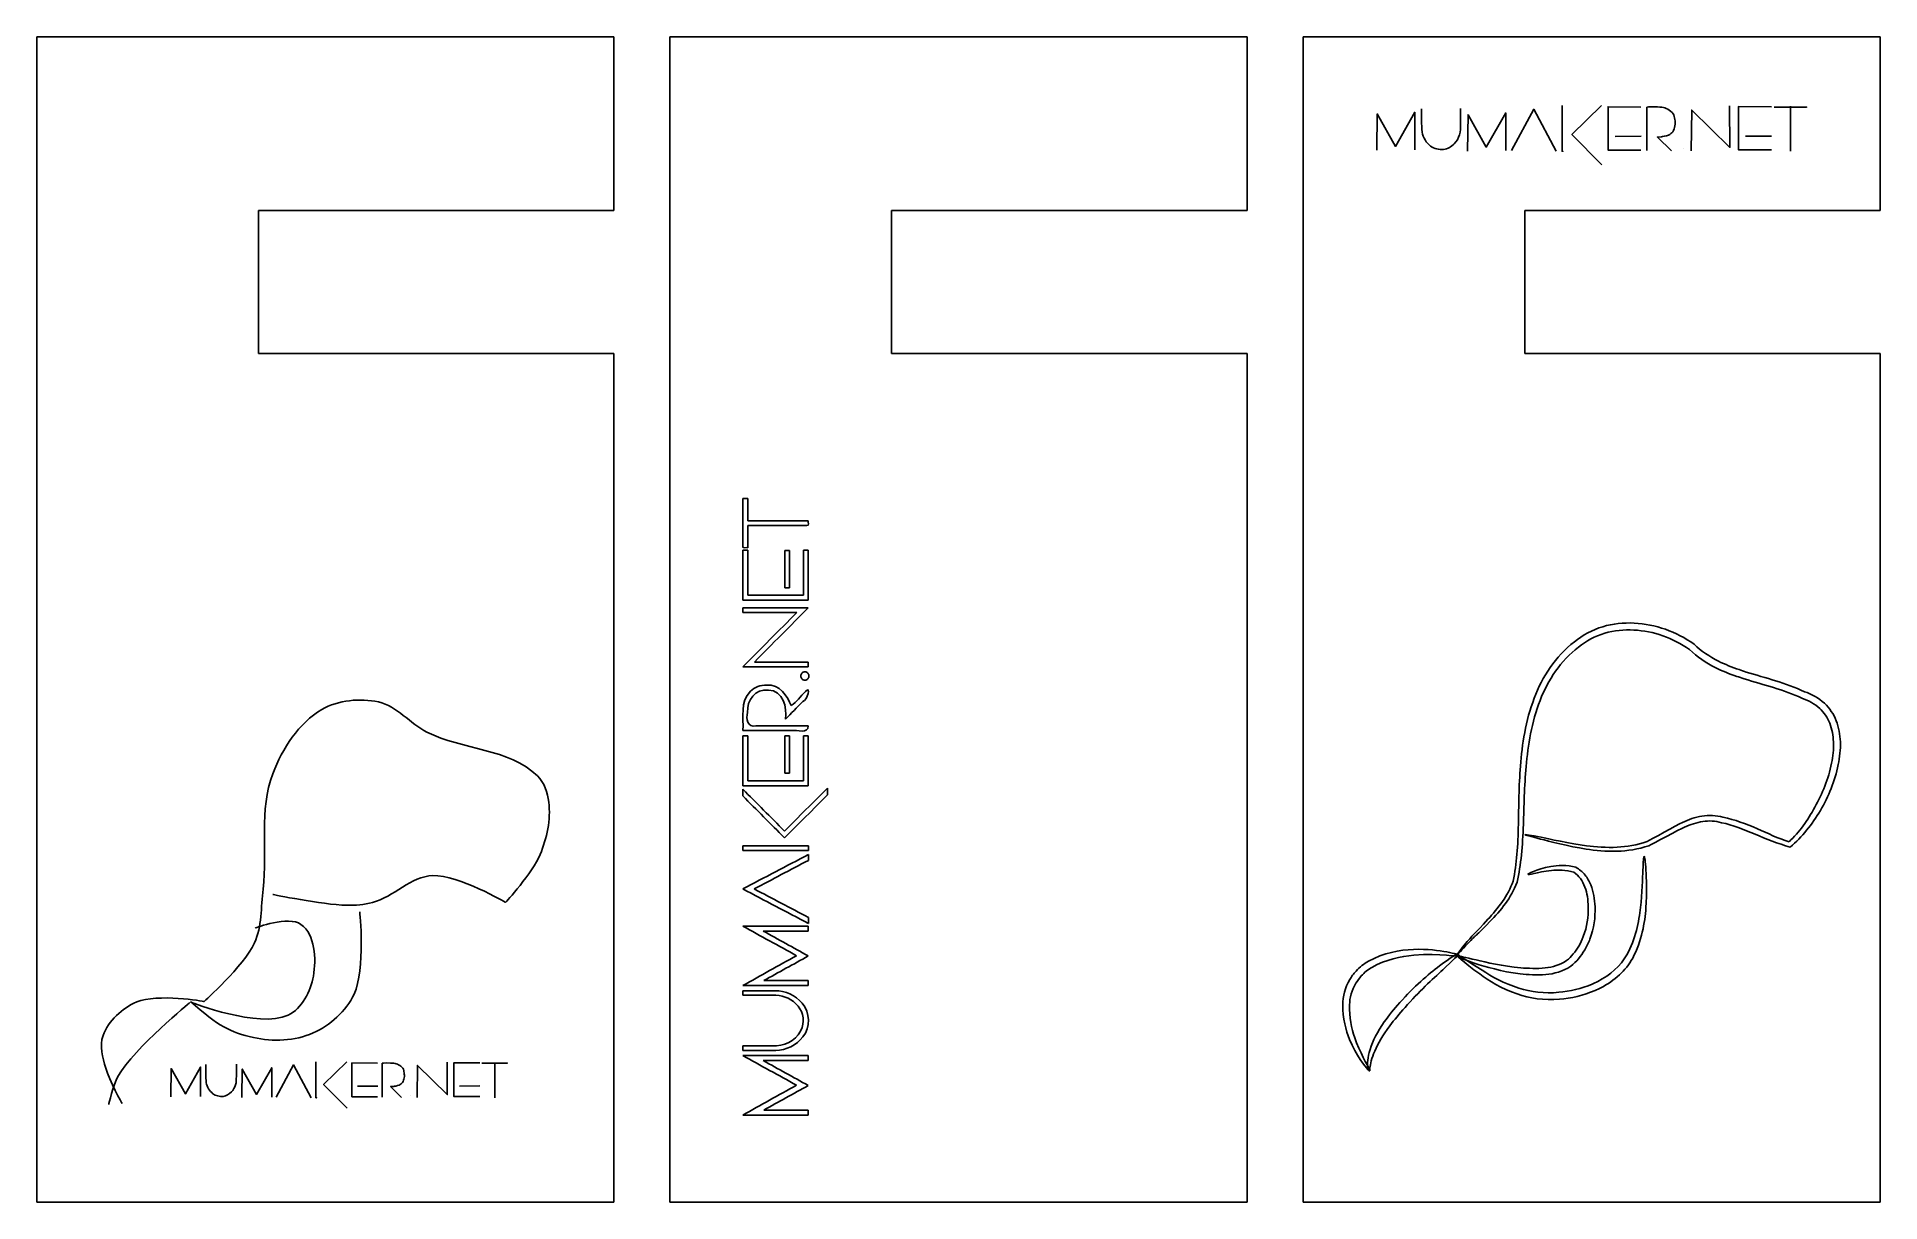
# Model space of a CAD drawing. Extents: x 0 to 125, y 0 to 79.
import ezdxf

# ---------------------------------------------------------------- set-up
doc = ezdxf.new("R2010")
doc.units = 0
doc.layers.add('Capa_1', color=7, linetype='CONTINUOUS')

msp = doc.modelspace()

# ---------------------------------------------------------------- linework, layer by layer
at = {"layer": 'Capa_1', "color": 1}
for points in [[(0.127, 79.365302), (0.127, 79.365302)], [(43.181448, 79.365301), (43.181448, 79.365301)], [(86.235891, 79.3653), (86.235891, 79.3653)]]:
    msp.add_lwpolyline(points, close=True, dxfattribs=at)
at = {"layer": 'Capa_1', "color": 5}
for points in [[(91.24329, 71.652734), (91.276689, 74.124177), (92.51241, 71.919917), (93.831626, 74.24107), (93.831626, 71.686133)], [(97.421898, 71.602638), (97.455296, 74.07408), (98.691018, 71.869821), (100.010234, 74.190974), (100.010234, 71.636037)], [(100.411008, 71.636035), (101.913913, 74.441457), (103.433515, 71.585939)], [(103.850988, 74.70864), (103.850988, 71.585939), (103.901084, 71.585939), (103.850988, 71.585939)], [(106.522819, 74.691942), (104.518946, 72.721466), (106.556216, 70.667497)], [(109.211348, 74.591748), (106.973689, 74.608442), (106.973689, 71.669428), (109.211348, 71.669428)], [(109.612121, 71.636035), (109.612121, 74.591748)], [(112.63463, 71.619338), (112.668029, 74.391361), (115.256363, 71.853121), (115.239669, 74.675243)], [(118.078484, 74.608447), (115.840826, 74.625141), (115.840826, 71.686128), (118.078484, 71.686128)], [(118.263708, 74.591748), (120.468204, 74.591748), (120.468204, 74.557769)], [(107.45796, 72.587875), (109.228047, 72.604569)], [(110.614058, 72.571181), (110.330176, 72.554469), (111.282016, 71.61933)], [(116.325097, 72.604575), (118.095184, 72.621268)], [(14.987714, 18.778076), (14.987714, 18.778076), (15.006042, 18.778076)], [(9.232666, 7.278797), (9.258815, 9.213808), (10.226321, 7.487987), (11.259198, 9.305329), (11.259198, 7.304947)], [(14.070193, 7.239575), (14.096342, 9.174585), (15.063848, 7.448765), (16.096726, 9.266107), (16.096726, 7.265724)], [(16.41051, 7.265723), (17.587206, 9.462222), (18.776975, 7.2265)], [(19.103835, 9.671412), (19.103835, 7.2265), (19.143058, 7.2265), (19.103835, 7.2265)], [(21.195739, 9.658339), (19.626812, 8.115559), (21.221887, 6.507408)], [(23.300717, 9.579892), (21.548747, 9.592962), (21.548747, 7.291868), (23.300717, 7.291868)], [(23.614502, 7.265723), (23.614502, 9.579892)], [(25.980968, 7.252649), (26.007118, 9.422999), (28.033648, 7.43569), (28.020578, 9.645264)], [(30.243222, 9.592966), (28.491253, 9.606037), (28.491253, 7.304942), (30.243222, 7.304942)], [(30.388243, 9.579892), (32.114248, 9.579892), (32.114248, 9.553288)], [(21.927906, 8.010964), (23.313792, 8.024034)], [(24.398966, 7.997893), (24.176701, 7.984809), (24.921942, 7.252644)], [(28.870411, 8.024038), (30.256297, 8.037109)]]:
    msp.add_lwpolyline(points, dxfattribs=at)
at = {"layer": 'Capa_1', "color": 7}
for points in [[(112.100263, 71.769628), (112.100263, 71.769628)], [(48.469381, 47.974267), (48.469381, 47.974267)], [(48.466279, 44.455088), (48.466279, 44.455088)], [(51.31882, 44.442698), (51.31882, 44.442698)], [(48.140719, 40.548362), (48.140719, 40.548362)], [(49.749922, 35.277368), (49.749922, 35.277368)], [(52.072261, 35.906786), (52.072261, 35.906786)], [(48.466279, 31.841905), (48.466279, 31.841905)], [(51.31882, 31.829516), (51.31882, 31.829516)], [(50.971555, 25.358592), (50.971555, 25.358592)], [(101.315649, 25.112518), (101.315649, 25.112518)], [(52.599361, 24.366406), (52.599361, 24.366406)], [(52.590059, 23.76179), (52.590059, 23.76179)], [(109.432272, 23.642299), (109.432273, 23.642299)], [(101.506704, 22.426998), (101.506704, 22.426998)], [(109.186879, 20.17192), (109.186879, 20.171921)], [(109.548615, 20.137805), (109.548615, 20.137804)], [(48.140719, 18.89697), (48.140719, 18.89697)], [(96.798254, 17.007092), (96.798255, 17.007092)], [(96.832444, 16.904524), (96.832444, 16.904524)], [(98.243323, 15.650064), (98.243323, 15.650064)], [(98.411651, 15.893784), (98.411651, 15.893784)], [(50.31733, 14.503479), (50.31733, 14.503442)], [(48.140719, 10.091307), (48.140719, 10.091307)], [(25.562587, 7.370319), (25.562587, 7.370319)]]:
    msp.add_lwpolyline(points, close=True, dxfattribs=at)
at = {"layer": 'Capa_1', "color": 1}
for points in [[(0.127, 79.365302), (0.127, 52.952535), (0.127, 26.53977), (0.127, 0.127004)], [(39.36581, 79.365302), (26.286207, 79.365302), (13.206603, 79.365302), (0.127, 79.365302)], [(39.36581, 67.556617), (39.36581, 71.492846), (39.36581, 75.429074), (39.36581, 79.365302)], [(43.181448, 79.365301), (43.181448, 52.952537), (43.181448, 26.539771), (43.181448, 0.127005)], [(82.420257, 79.365301), (69.340654, 79.365301), (56.261051, 79.365301), (43.181448, 79.365301)], [(82.420257, 67.556616), (82.420257, 71.492844), (82.420257, 75.429073), (82.420257, 79.365301)], [(86.235891, 79.3653), (86.235891, 52.952537), (86.235891, 26.539772), (86.235891, 0.127006)], [(125.4747, 79.3653), (112.395097, 79.3653), (99.315494, 79.3653), (86.235891, 79.3653)], [(125.4747, 67.556615), (125.4747, 71.492843), (125.4747, 75.429072), (125.4747, 79.3653)], [(15.199431, 57.840898), (15.199431, 61.079471), (15.199431, 64.318044), (15.199431, 67.556617)], [(15.199431, 67.556617), (23.254892, 67.556617), (31.310349, 67.556617), (39.36581, 67.556617)], [(58.253878, 57.840899), (58.253878, 61.079473), (58.253878, 64.318044), (58.253878, 67.556616)], [(58.253878, 67.556616), (66.309339, 67.556616), (74.364796, 67.556616), (82.420257, 67.556616)], [(101.308321, 57.8409), (101.308321, 61.079473), (101.308321, 64.318043), (101.308321, 67.556615)], [(101.308321, 67.556615), (109.363781, 67.556615), (117.419239, 67.556615), (125.4747, 67.556615)], [(39.36581, 57.840898), (31.310349, 57.840898), (23.254892, 57.840898), (15.199431, 57.840898)], [(39.36581, 0.127004), (39.36581, 19.364969), (39.36581, 38.602932), (39.36581, 57.840898)], [(82.420257, 57.840899), (74.364796, 57.840899), (66.309339, 57.840899), (58.253878, 57.840899)], [(82.420257, 0.127005), (82.420257, 19.364971), (82.420257, 38.602934), (82.420257, 57.840899)], [(125.4747, 57.8409), (117.419239, 57.8409), (109.363781, 57.8409), (101.308321, 57.8409)], [(125.4747, 0.127006), (125.4747, 19.364972), (125.4747, 38.602934), (125.4747, 57.8409)], [(0.127, 0.127004), (13.206603, 0.127004), (26.286207, 0.127004), (39.36581, 0.127004)], [(43.181448, 0.127005), (56.261051, 0.127005), (69.340654, 0.127005), (82.420257, 0.127005)], [(86.235891, 0.127006), (99.315494, 0.127006), (112.395097, 0.127006), (125.4747, 0.127006)]]:
    msp.add_open_spline(points, degree=3, dxfattribs=at)
at = {"layer": 'Capa_1', "color": 5}
for points in [[(94.296004, 74.471469), (94.283183, 73.94493), (94.27208, 73.4155), (94.33146, 72.891341)], [(96.943802, 73.436134), (96.946389, 73.790123), (96.946064, 74.14413), (96.944005, 74.49812)], [(109.612121, 74.591748), (109.612121, 74.591748), (110.296009, 74.632195), (110.630757, 74.575054)], [(110.630757, 74.575054), (110.769567, 74.55136), (110.88804, 74.527781), (111.031531, 74.441463)], [(111.031531, 74.441463), (111.149625, 74.370422), (111.310844, 74.272334), (111.398908, 74.140882)], [(111.398908, 74.140882), (111.473389, 74.029701), (111.496105, 73.889172), (111.515802, 73.756807)], [(119.38286, 74.658544), (119.38286, 71.585939), (119.38286, 71.585939), (119.38286, 71.585939)], [(94.33146, 72.891341), (94.380607, 72.511039), (94.608201, 72.159082), (94.905551, 71.936659)], [(96.505204, 72.088547), (96.678382, 72.254362), (96.798633, 72.478664), (96.873321, 72.706496)], [(96.873321, 72.706496), (96.949436, 72.938682), (96.930541, 73.192894), (96.943802, 73.436134)], [(111.372918, 72.914452), (111.300466, 72.815092), (111.192207, 72.741874), (111.081629, 72.688075)], [(111.515802, 73.305935), (111.491618, 73.169142), (111.454764, 73.026694), (111.372918, 72.914452)], [(111.515802, 73.756807), (111.537923, 73.608153), (111.541965, 73.45393), (111.515802, 73.305935)], [(94.905551, 71.936659), (95.150382, 71.753522), (95.484484, 71.684427), (95.793116, 71.705224)], [(95.793116, 71.705224), (96.071015, 71.733315), (96.310496, 71.902117), (96.505204, 72.088547)], [(111.081629, 72.688075), (110.937167, 72.617789), (110.614058, 72.571181), (110.614058, 72.571181)], [(19.506475, 33.62324), (20.626274, 34.272226), (22.089935, 34.408771), (23.355221, 34.136407)], [(23.355221, 34.136407), (24.621354, 33.86386), (25.49737, 32.666184), (26.654148, 32.083743)], [(16.170895, 29.261327), (16.830022, 30.968904), (17.92284, 32.705437), (19.506475, 33.62324)], [(26.654148, 32.083743), (29.059614, 30.872581), (32.236972, 30.991647), (34.168368, 29.114709)], [(15.51111, 21.417216), (15.828575, 24.021878), (15.226002, 26.813425), (16.170895, 29.261327)], [(34.168368, 29.114709), (34.635487, 28.660761), (34.859683, 27.965247), (34.938116, 27.318627)], [(34.938116, 27.318627), (35.082756, 26.126183), (34.812151, 24.872521), (34.351641, 23.763118)], [(34.351641, 23.763118), (33.838145, 22.526072), (32.005739, 20.500848), (32.005739, 20.500848)], [(14.924634, 17.751743), (15.446034, 18.87389), (15.361403, 20.188941), (15.51111, 21.417216)], [(27.057349, 22.333584), (25.55953, 22.284757), (24.399558, 20.888772), (22.95202, 20.500848)], [(32.005739, 20.500848), (32.005739, 20.500848), (28.815376, 22.390893), (27.057349, 22.333584)], [(21.192592, 20.317574), (19.501309, 20.352392), (16.170895, 21.050668), (16.170895, 21.050668)], [(22.95202, 20.500848), (22.382469, 20.348215), (21.782117, 20.305437), (21.192592, 20.317574)], [(18.085039, 19.016332), (17.24799, 19.625914), (14.987714, 18.778076), (14.987714, 18.778076)], [(18.928098, 15.497477), (19.132164, 16.686234), (19.060038, 18.306286), (18.085039, 19.016332)], [(21.695529, 14.269543), (22.494446, 15.964482), (22.080405, 19.877717), (22.080405, 19.877717)], [(11.497416, 13.774704), (11.497416, 13.774704), (14.187218, 16.164692), (14.924634, 17.751743)], [(17.205326, 12.840009), (18.163856, 13.282359), (18.749491, 14.457018), (18.928098, 15.497477)], [(6.915576, 13.738051), (8.324295, 14.328173), (11.497416, 13.774704), (11.497416, 13.774704)], [(18.909771, 11.630403), (20.07899, 12.149146), (21.150156, 13.112506), (21.695529, 14.269543)], [(4.624655, 11.44713), (4.996112, 12.461187), (5.919493, 13.320784), (6.915576, 13.738051)], [(10.534166, 13.701396), (10.534166, 13.701396), (6.812004, 10.688984), (5.640759, 8.661371)], [(10.570821, 13.774704), (12.495192, 12.088588), (13.252388, 11.680983), (14.859422, 11.318839)], [(10.662456, 13.701396), (10.662456, 13.701396), (15.207981, 11.918257), (17.205326, 12.840009)], [(4.807929, 9.247846), (4.616852, 9.958232), (4.371628, 10.756379), (4.624655, 11.44713)], [(14.859422, 11.318839), (16.180401, 11.021156), (17.672017, 11.081252), (18.909771, 11.630403)], [(5.925898, 6.828633), (5.925898, 6.828633), (5.041454, 8.379646), (4.807929, 9.247846)], [(11.622781, 9.48572), (11.612743, 9.073467), (11.60405, 8.65895), (11.650542, 8.248562)], [(13.695869, 8.675106), (13.697894, 8.952261), (13.69764, 9.22943), (13.696028, 9.506586)], [(23.614502, 9.579892), (23.614502, 9.579892), (24.14995, 9.61156), (24.412041, 9.566821)], [(24.412041, 9.566821), (24.520721, 9.54827), (24.613479, 9.529809), (24.725826, 9.462226)], [(24.725826, 9.462226), (24.818287, 9.406605), (24.944513, 9.329807), (25.013462, 9.226887)], [(25.013462, 9.226887), (25.071778, 9.139838), (25.089563, 9.029811), (25.104984, 8.926176)], [(25.104984, 8.926176), (25.122304, 8.809788), (25.125469, 8.68904), (25.104984, 8.573167)], [(31.26448, 9.632189), (31.26448, 7.2265), (31.26448, 7.2265), (31.26448, 7.2265)], [(5.640759, 8.661371), (5.31672, 8.100409), (5.017628, 6.773651), (5.017628, 6.773651)], [(11.650542, 8.248562), (11.689021, 7.950805), (11.867216, 7.675241), (12.100025, 7.501095)], [(12.794942, 7.319894), (13.012522, 7.341888), (13.200023, 7.474051), (13.352469, 7.620016)], [(13.352469, 7.620016), (13.488059, 7.749841), (13.58221, 7.925457), (13.640686, 8.103837)], [(13.640686, 8.103837), (13.70028, 8.285627), (13.685486, 8.484662), (13.695869, 8.675106)], [(24.76505, 8.089415), (24.651943, 8.034385), (24.398966, 7.997893), (24.398966, 7.997893)], [(24.993114, 8.266656), (24.936388, 8.188863), (24.851627, 8.131537), (24.76505, 8.089415)], [(25.104984, 8.573167), (25.086049, 8.466065), (25.057195, 8.354536), (24.993114, 8.266656)], [(12.100025, 7.501095), (12.291714, 7.357708), (12.553299, 7.303611), (12.794942, 7.319894)]]:
    msp.add_open_spline(points, degree=3, dxfattribs=at)
at = {"layer": 'Capa_1', "color": 7}
for points in [[(48.14382, 44.717685), (48.14382, 45.80321), (48.14382, 46.888738), (48.14382, 47.974267)], [(48.14382, 47.974267), (48.252341, 47.974267), (48.360861, 47.974267), (48.469381, 47.974267)], [(48.469381, 47.974267), (48.469381, 47.469904), (48.469381, 46.965542), (48.469381, 46.46118)], [(48.469381, 46.46118), (49.840874, 46.46118), (51.212366, 46.46118), (52.583859, 46.46118)], [(52.583859, 46.46118), (52.550647, 46.356222), (52.665277, 46.103421), (52.494908, 46.13562)], [(52.494908, 46.13562), (51.153066, 46.13562), (49.811223, 46.13562), (48.469381, 46.13562)], [(48.469381, 46.13562), (48.469381, 45.633323), (48.469381, 45.13103), (48.469381, 44.628734)], [(48.469381, 44.628734), (48.364422, 44.661946), (48.111622, 44.547315), (48.14382, 44.717685)], [(48.134518, 41.056845), (48.134518, 42.189591), (48.134518, 43.322341), (48.134518, 44.455088)], [(48.134518, 44.455088), (48.245104, 44.455088), (48.355693, 44.455088), (48.466279, 44.455088)], [(48.466279, 44.455088), (48.466279, 43.434996), (48.466279, 42.414901), (48.466279, 41.394809)], [(50.993257, 41.906421), (50.993257, 42.751846), (50.993257, 43.597274), (50.993257, 44.442698)], [(50.993257, 44.442698), (51.101777, 44.442698), (51.2103, 44.442698), (51.31882, 44.442698)], [(51.31882, 44.442698), (51.31882, 43.597274), (51.31882, 42.751846), (51.31882, 41.906421)], [(52.255197, 41.394809), (52.255197, 42.414901), (52.255197, 43.434996), (52.255197, 44.455088)], [(52.255197, 44.455088), (52.36475, 44.455088), (52.474306, 44.455088), (52.583859, 44.455088)], [(52.583859, 44.455088), (52.583859, 43.322341), (52.583859, 42.189591), (52.583859, 41.056845)], [(48.466279, 41.394809), (49.729252, 41.394809), (50.992224, 41.394809), (52.255197, 41.394809)], [(51.31882, 41.906421), (51.2103, 41.906421), (51.101777, 41.906421), (50.993257, 41.906421)], [(52.583859, 41.056845), (51.100745, 41.056845), (49.617633, 41.056845), (48.134518, 41.056845)], [(48.140719, 40.548362), (49.621765, 40.548362), (51.102813, 40.548362), (52.583859, 40.548362)], [(48.140719, 40.222796), (48.140719, 40.331319), (48.140719, 40.439839), (48.140719, 40.548362)], [(48.140719, 36.529997), (49.364945, 37.758353), (50.583617, 38.992225), (51.805611, 40.222796)], [(51.805611, 40.222796), (50.583982, 40.222796), (49.362349, 40.222796), (48.140719, 40.222796)], [(52.583859, 40.548362), (51.367826, 39.313936), (50.144141, 38.087079), (48.925167, 36.85556)], [(104.687897, 38.225265), (105.243322, 38.69078), (105.902079, 39.043979), (106.614696, 39.256048)], [(106.614696, 39.256048), (107.301531, 39.460716), (108.028753, 39.538033), (108.756431, 39.500177)], [(108.731524, 39.029106), (108.052858, 39.065609), (107.378211, 38.997281), (106.746816, 38.810794)], [(112.518801, 37.700506), (111.391338, 38.500551), (110.056533, 38.960961), (108.731524, 39.029106)], [(108.756431, 39.500177), (110.182562, 39.422859), (111.612353, 38.92952), (112.825574, 38.069168)], [(103.043316, 36.492836), (103.489981, 37.136331), (104.040216, 37.730384), (104.687897, 38.225265)], [(104.971418, 37.869372), (104.359282, 37.406991), (103.834933, 36.847213), (103.40584, 36.239163)], [(106.746816, 38.810794), (106.090508, 38.616666), (105.482084, 38.293861), (104.971418, 37.869372)], [(114.265391, 36.481179), (113.62562, 36.80068), (113.029284, 37.204138), (112.518801, 37.700506)], [(112.825574, 38.069168), (113.303925, 37.604638), (113.870218, 37.222417), (114.482303, 36.912808)], [(52.583859, 36.529997), (51.102813, 36.529997), (49.621765, 36.529997), (48.140719, 36.529997)], [(48.925167, 36.85556), (50.144731, 36.85556), (51.364295, 36.85556), (52.583859, 36.85556)], [(52.583859, 36.85556), (52.583859, 36.74704), (52.583859, 36.638517), (52.583859, 36.529997)], [(101.953302, 34.39749), (102.227004, 35.11614), (102.582757, 35.829893), (103.043316, 36.492836)], [(115.725261, 35.87867), (115.227142, 36.050099), (114.737464, 36.244246), (114.265391, 36.481179)], [(114.482303, 36.912808), (114.928485, 36.688281), (115.398254, 36.502796), (115.882671, 36.336148)], [(48.648214, 34.864689), (48.93704, 35.146536), (49.346129, 35.30423), (49.749922, 35.277368)], [(49.749922, 35.277368), (50.634508, 35.411285), (51.19488, 34.476867), (51.4149, 33.89792)], [(52.072261, 35.906786), (52.072261, 35.983268), (52.100166, 36.04838), (52.155976, 36.102123)], [(52.155976, 35.705248), (52.100166, 35.761058), (52.072261, 35.828238), (52.072261, 35.906786)], [(52.155976, 36.102123), (52.209721, 36.157933), (52.275867, 36.185839), (52.354415, 36.185839)], [(52.354415, 35.624634), (52.275867, 35.624634), (52.209721, 35.651505), (52.155976, 35.705248)], [(52.399195, 34.845331), (52.809318, 35.317255), (52.523932, 34.247387), (52.212994, 34.164504)], [(52.354415, 36.185839), (52.430896, 36.185839), (52.497041, 36.157933), (52.552851, 36.102123)], [(52.552851, 35.705248), (52.497041, 35.651505), (52.430896, 35.624634), (52.354415, 35.624634)], [(52.552851, 36.102123), (52.606596, 36.04838), (52.633468, 35.983268), (52.633468, 35.906786)], [(52.633468, 35.906786), (52.633468, 35.828238), (52.606596, 35.761058), (52.552851, 35.705248)], [(103.40584, 36.239163), (102.965164, 35.614152), (102.620953, 34.933564), (102.351916, 34.243874)], [(116.223005, 35.714951), (116.057191, 35.767273), (115.891074, 35.821605), (115.725261, 35.87867)], [(115.882671, 36.336148), (116.043919, 36.280676), (116.206184, 36.227498), (116.368839, 36.175899)], [(118.225291, 35.116045), (117.599999, 35.309456), (116.868438, 35.510882), (116.223005, 35.714951)], [(116.368839, 36.175899), (116.998951, 35.976413), (117.735077, 35.773086), (118.368004, 35.576686)], [(120.144641, 34.394254), (119.536923, 34.684946), (118.891706, 34.909058), (118.225291, 35.116045)], [(118.368004, 35.576686), (119.035525, 35.370403), (119.693232, 35.140443), (120.323884, 34.837845)], [(48.143804, 32.189197), (48.186888, 33.08624), (47.941817, 34.154609), (48.648214, 34.864689)], [(49.876428, 34.950978), (48.998412, 35.058505), (48.39372, 34.23955), (48.461727, 33.427941)], [(51.033564, 32.964345), (51.155846, 33.777888), (50.870835, 34.913059), (49.876428, 34.950978)], [(52.212994, 34.164504), (51.813325, 33.770996), (51.431461, 33.359725), (51.033564, 32.964345)], [(51.4149, 33.89792), (51.812972, 34.112758), (52.055152, 34.544344), (52.399195, 34.845331)], [(101.021628, 29.781585), (101.119995, 31.247438), (101.365365, 32.853034), (101.953302, 34.39749)], [(102.351916, 34.243874), (101.772215, 32.758447), (101.520329, 31.190447), (101.407067, 29.748416)], [(121.362707, 33.700583), (121.025406, 34.014105), (120.600412, 34.241341), (120.144641, 34.394254)], [(120.323884, 34.837845), (120.824335, 34.67255), (121.297969, 34.413145), (121.68751, 34.048906)], [(121.68751, 34.048906), (122.042359, 33.716439), (122.312691, 33.306604), (122.487205, 32.86432)], [(48.461727, 33.427941), (48.324177, 33.007661), (48.468698, 32.372235), (49.015715, 32.51476)], [(122.047809, 32.689957), (121.896071, 33.06983), (121.66364, 33.421549), (121.362707, 33.700583)], [(122.301016, 31.416939), (122.282844, 31.853129), (122.20859, 32.289501), (122.047809, 32.689957)], [(122.487205, 32.86432), (122.669108, 32.40121), (122.752608, 31.912821), (122.768974, 31.434615)], [(48.134518, 28.443665), (48.134518, 29.576412), (48.134518, 30.709158), (48.134518, 31.841905)], [(48.134518, 31.841905), (48.245104, 31.841905), (48.355693, 31.841905), (48.466279, 31.841905)], [(51.426093, 32.189197), (50.331997, 32.189197), (49.2379, 32.189197), (48.143804, 32.189197)], [(48.466279, 31.841905), (48.466279, 30.821813), (48.466279, 29.801721), (48.466279, 28.781629)], [(49.015715, 32.51476), (50.205093, 32.51476), (51.394467, 32.51476), (52.583842, 32.51476)], [(50.993257, 29.293235), (50.993257, 30.138663), (50.993257, 30.984088), (50.993257, 31.829516)], [(50.993257, 31.829516), (51.101777, 31.829516), (51.2103, 31.829516), (51.31882, 31.829516)], [(51.31882, 31.829516), (51.31882, 30.984088), (51.31882, 30.138663), (51.31882, 29.293235)], [(52.583842, 32.51476), (52.615502, 31.943375), (51.816121, 32.258536), (51.426093, 32.189197)], [(52.255197, 28.781629), (52.255197, 29.801721), (52.255197, 30.821813), (52.255197, 31.841905)], [(52.255197, 31.841905), (52.36475, 31.841905), (52.474306, 31.841905), (52.583859, 31.841905)], [(52.583859, 31.841905), (52.583859, 30.709158), (52.583859, 29.576412), (52.583859, 28.443665)], [(122.174376, 29.968733), (122.268367, 30.444306), (122.320718, 30.932017), (122.301016, 31.416939)], [(122.768974, 31.434615), (122.787624, 30.904178), (122.730324, 30.380461), (122.627843, 29.87767)], [(51.31882, 29.293235), (51.2103, 29.293235), (51.101777, 29.293235), (50.993257, 29.293235)], [(100.874928, 25.831672), (100.900728, 26.979562), (100.896783, 28.453119), (101.021628, 29.781585)], [(101.407067, 29.748416), (101.270916, 28.449869), (101.257041, 26.973013), (101.215025, 25.821637)], [(121.029421, 26.985137), (121.544756, 27.89681), (121.963577, 28.903303), (122.174376, 29.968733)], [(122.627843, 29.87767), (122.399017, 28.753912), (121.957947, 27.704955), (121.41731, 26.764041)], [(48.128315, 27.752246), (48.128315, 27.90624), (48.128315, 28.060238), (48.128315, 28.214232)], [(48.128315, 28.214232), (49.076063, 27.262353), (50.023807, 26.310471), (50.971555, 25.358592)], [(50.971555, 24.899707), (50.023807, 25.850553), (49.076063, 26.801399), (48.128315, 27.752246)], [(52.583859, 28.443665), (51.100745, 28.443665), (49.617633, 28.443665), (48.134518, 28.443665)], [(48.466279, 28.781629), (49.729252, 28.781629), (50.992224, 28.781629), (52.255197, 28.781629)], [(50.971555, 25.358592), (51.944104, 26.331144), (52.916655, 27.303693), (53.889205, 28.276245)], [(53.889205, 27.817357), (52.916655, 26.844808), (51.944104, 25.872256), (50.971555, 24.899707)], [(53.889205, 28.276245), (53.889205, 28.123283), (53.889205, 27.970319), (53.889205, 27.817357)], [(112.035188, 25.95022), (112.440238, 26.136798), (112.884333, 26.298197), (113.358068, 26.375234)], [(113.358068, 26.375234), (113.821217, 26.450685), (114.312752, 26.434221), (114.788184, 26.30258)], [(119.281251, 24.633818), (119.979349, 25.27832), (120.549987, 26.08522), (121.029421, 26.985137)], [(121.41731, 26.764041), (120.844686, 25.818238), (120.171211, 24.963143), (119.363883, 24.269485)], [(100.516217, 21.954016), (100.762497, 23.135193), (100.841851, 24.350581), (100.874928, 25.831672)], [(101.215025, 25.821637), (101.160312, 24.326862), (101.055638, 23.081656), (100.780913, 21.877443)], [(102.389792, 24.817684), (101.686128, 24.997292), (101.311608, 25.092551), (101.315649, 25.112518)], [(101.315649, 25.112518), (101.319836, 25.133216), (101.702821, 25.077425), (102.416454, 24.93503)], [(109.628283, 24.653424), (109.85629, 24.762456), (111.676866, 25.785419), (112.035188, 25.95022)], [(112.180159, 25.628907), (111.869418, 25.491507), (109.991881, 24.476364), (109.745893, 24.363294)], [(113.41457, 26.01079), (112.985867, 25.947917), (112.570086, 25.801011), (112.180159, 25.628907)], [(114.696943, 25.930038), (114.27652, 26.052069), (113.834022, 26.072173), (113.41457, 26.01079)], [(116.967255, 25.141117), (116.187966, 25.474775), (115.458113, 25.769066), (114.696943, 25.930038)], [(114.788184, 26.30258), (115.589533, 26.139589), (116.344703, 25.845318), (117.12643, 25.515782)], [(119.363883, 24.269485), (118.521609, 24.498122), (117.711256, 24.840769), (116.967255, 25.141117)], [(117.12643, 25.515782), (117.816489, 25.206881), (118.546935, 24.859515), (119.281251, 24.633818)], [(48.140719, 24.040843), (48.140719, 24.149363), (48.140719, 24.257886), (48.140719, 24.366406)], [(48.140719, 24.366406), (49.626932, 24.366406), (51.113148, 24.366406), (52.599361, 24.366406)], [(52.599361, 24.040843), (51.113148, 24.040843), (49.626932, 24.040843), (48.140719, 24.040843)], [(52.599361, 24.366406), (52.599361, 24.257886), (52.599361, 24.149363), (52.599361, 24.040843)], [(105.475332, 24.13382), (104.314834, 24.314376), (102.904563, 24.68629), (102.389792, 24.817684)], [(102.416454, 24.93503), (102.861285, 24.846269), (104.439128, 24.499322), (105.507724, 24.361016)], [(107.606923, 23.98672), (106.837521, 23.960358), (106.103575, 24.036077), (105.475332, 24.13382)], [(105.507724, 24.361016), (106.129038, 24.2806), (106.85051, 24.221977), (107.594726, 24.26254)], [(107.594726, 24.26254), (108.242468, 24.297068), (108.941016, 24.410035), (109.628283, 24.653424)], [(109.745893, 24.363294), (109.014279, 24.117572), (108.281302, 24.010655), (107.606923, 23.98672)], [(48.134516, 21.423948), (49.617571, 22.207245), (51.105178, 22.981953), (52.590059, 23.76179)], [(52.590059, 23.368017), (51.362226, 22.719995), (50.134396, 22.07197), (48.906563, 21.423948)], [(52.590059, 23.76179), (52.590059, 23.630531), (52.590059, 23.499275), (52.590059, 23.368017)], [(101.506704, 22.426998), (101.505505, 22.431113), (102.038785, 22.758235), (103.078785, 22.949002)], [(103.118374, 22.674692), (102.10341, 22.569374), (101.534509, 22.331676), (101.506704, 22.426998)], [(103.078785, 22.949002), (103.537284, 23.031132), (104.155234, 23.074285), (104.790915, 22.894636)], [(104.642235, 22.556688), (104.113772, 22.73446), (103.549277, 22.720975), (103.118374, 22.674692)], [(104.790915, 22.894636), (105.020145, 22.766496), (105.233795, 22.589905), (105.413405, 22.370185)], [(109.186879, 20.171921), (109.294364, 21.098289), (109.321661, 22.216697), (109.34157, 22.698188)], [(109.34157, 22.698188), (109.366608, 23.303715), (109.39465, 23.641936), (109.432272, 23.642299)], [(109.432273, 23.642299), (109.466965, 23.642638), (109.507749, 23.305635), (109.544409, 22.700142)], [(109.544409, 22.700142), (109.576928, 22.163022), (109.622733, 21.14993), (109.548615, 20.137805)], [(52.590059, 19.079907), (51.105379, 19.862102), (49.616371, 20.637663), (48.134516, 21.423948)], [(48.906563, 21.423948), (50.134396, 20.780061), (51.362226, 20.136171), (52.590059, 19.492284)], [(99.799892, 20.580374), (100.074847, 20.978653), (100.336004, 21.441057), (100.516217, 21.954016)], [(100.780913, 21.877443), (100.577057, 21.332173), (100.293321, 20.850228), (99.997669, 20.440676)], [(105.095925, 22.125654), (104.969197, 22.303662), (104.813102, 22.449875), (104.642235, 22.556688)], [(105.39895, 21.54739), (105.320065, 21.762407), (105.220636, 21.957822), (105.095925, 22.125654)], [(105.630234, 20.195185), (105.611081, 20.688837), (105.549075, 21.140096), (105.39895, 21.54739)], [(105.413405, 22.370185), (105.57143, 22.170932), (105.698127, 21.943883), (105.795055, 21.698728)], [(105.795055, 21.698728), (105.976907, 21.2371), (106.061359, 20.737531), (106.08793, 20.212612)], [(98.806014, 19.359567), (99.120781, 19.704117), (99.484181, 20.121548), (99.799892, 20.580374)], [(99.997669, 20.440676), (99.659955, 19.974435), (99.280371, 19.560635), (98.951856, 19.222205)], [(105.288426, 18.184493), (105.544534, 18.845962), (105.644156, 19.54043), (105.630234, 20.195185)], [(106.08793, 20.212612), (106.116689, 19.502259), (106.016309, 18.743845), (105.738324, 18.012031)], [(108.246718, 16.934529), (108.839039, 18.010848), (109.074955, 19.211616), (109.186879, 20.17192)], [(109.548615, 20.137804), (109.47618, 19.142821), (109.26312, 17.886441), (108.646952, 16.711602)], [(48.140719, 18.89697), (49.621765, 18.898946), (51.102813, 18.901119), (52.583859, 18.903179)], [(51.777705, 16.884698), (50.565377, 17.555452), (49.353038, 18.22623), (48.140719, 18.89697)], [(52.583859, 18.903179), (52.583859, 18.788459), (52.583859, 18.673735), (52.583859, 18.559015)], [(52.590059, 19.492284), (52.590059, 19.354825), (52.590059, 19.217366), (52.590059, 19.079907)], [(97.20072, 17.615489), (97.781724, 18.312463), (97.870843, 18.336929), (98.806014, 19.359567)], [(98.951856, 19.222205), (97.352674, 17.573126), (98.51829, 18.859253), (97.278462, 17.546508)], [(52.583859, 18.559015), (51.563767, 18.559015), (50.543672, 18.559015), (49.52358, 18.559015)], [(49.52358, 18.559015), (50.543672, 17.994709), (51.563767, 17.4304), (52.583859, 16.866093)], [(96.713133, 16.942831), (96.700979, 16.952033), (96.851952, 17.197107), (97.20072, 17.615489)], [(104.976466, 17.534315), (105.099034, 17.743557), (105.202867, 17.962154), (105.288426, 18.184493)], [(105.738324, 18.012031), (105.643358, 17.763441), (105.526492, 17.518734), (105.387085, 17.283669)], [(48.131417, 14.850714), (49.346846, 15.528707), (50.562276, 16.206704), (51.777705, 16.884698)], [(52.583859, 16.866093), (51.574102, 16.306955), (50.564342, 15.747816), (49.554584, 15.188677)], [(89.835882, 15.835771), (90.083375, 16.105671), (90.367808, 16.331638), (90.674585, 16.507052)], [(90.674585, 16.507052), (91.710941, 17.080615), (92.821036, 17.277079), (93.734255, 17.312982)], [(93.759384, 16.916243), (92.891629, 16.839393), (91.850325, 16.627365), (90.911535, 16.090959)], [(93.734255, 17.312982), (94.667725, 17.350045), (95.493662, 17.237805), (96.00738, 17.141486)], [(96.832444, 16.904524), (96.807089, 16.754674), (95.607295, 17.078959), (93.759384, 16.916243)], [(95.508538, 16.188561), (96.258062, 16.759981), (96.759968, 17.056441), (96.798254, 17.007092)], [(96.798255, 17.007092), (96.841598, 16.951224), (96.414442, 16.558691), (95.728747, 15.926376)], [(96.00738, 17.141486), (96.544406, 17.040798), (96.838762, 16.941861), (96.832444, 16.904524)], [(98.243323, 15.650064), (97.139814, 16.433837), (96.557951, 16.994762), (96.575705, 17.019219)], [(96.575705, 17.019219), (96.623585, 17.085171), (97.269969, 16.60428), (98.411651, 15.893784)], [(97.278462, 17.546508), (96.907844, 17.154094), (96.729455, 16.930474), (96.713133, 16.942831)], [(97.930428, 16.364759), (97.211482, 16.60743), (96.82003, 16.7938), (96.832444, 16.831053)], [(96.832444, 16.831053), (96.847435, 16.876037), (97.264796, 16.7674), (97.995374, 16.594566)], [(100.99518, 15.650494), (99.721947, 15.813405), (98.622146, 16.131278), (97.930428, 16.364759)], [(97.995374, 16.594566), (98.68672, 16.431014), (99.806886, 16.174864), (101.034909, 16.059828)], [(102.690093, 16.05365), (103.196632, 16.109568), (103.727119, 16.250044), (104.156079, 16.551126)], [(104.156079, 16.551126), (104.4771, 16.818929), (104.753144, 17.153068), (104.976466, 17.534315)], [(105.387085, 17.283669), (105.133093, 16.855389), (104.815294, 16.47758), (104.443932, 16.170192)], [(106.271375, 15.136778), (107.122655, 15.574789), (107.815861, 16.197993), (108.246718, 16.934529)], [(108.646952, 16.711602), (108.173407, 15.882036), (107.419874, 15.183888), (106.492294, 14.707163)], [(49.554584, 15.188677), (50.564342, 15.188677), (51.574102, 15.188677), (52.583859, 15.188677)], [(52.583859, 15.188677), (52.583859, 15.076023), (52.583859, 14.963368), (52.583859, 14.850714)], [(88.939319, 13.54021), (88.928698, 14.116968), (89.083408, 14.717741), (89.404935, 15.256254)], [(89.404935, 15.256254), (89.526733, 15.461221), (89.670973, 15.655931), (89.835882, 15.835771)], [(90.191442, 15.50849), (90.049131, 15.353108), (89.924086, 15.185295), (89.818172, 15.00927)], [(90.911535, 16.090959), (90.649401, 15.938115), (90.404994, 15.741657), (90.191442, 15.50849)], [(92.805546, 13.692916), (93.759428, 14.766472), (94.764449, 15.621285), (95.508538, 16.188561)], [(95.728747, 15.926376), (95.052919, 15.30316), (94.091727, 14.413528), (93.166996, 13.37325)], [(100.78337, 14.283539), (99.724129, 14.641113), (98.86504, 15.175639), (98.243323, 15.650064)], [(98.411651, 15.893784), (99.042634, 15.470887), (99.894507, 14.989669), (100.910648, 14.678619)], [(102.73491, 15.60077), (102.123377, 15.547327), (101.516207, 15.597845), (100.99518, 15.650494)], [(101.034909, 16.059828), (101.550435, 16.0263), (102.135263, 15.991697), (102.690093, 16.05365)], [(104.443932, 16.170192), (103.911796, 15.812337), (103.301413, 15.651034), (102.73491, 15.60077)], [(105.892268, 14.957965), (106.021293, 15.013666), (106.147725, 15.073271), (106.271375, 15.136778)], [(52.583859, 14.850714), (51.099712, 14.850714), (49.615564, 14.850714), (48.131417, 14.850714)], [(48.134518, 14.190319), (48.134518, 14.294705), (48.134518, 14.399093), (48.134518, 14.503479)], [(48.134518, 14.503479), (48.862121, 14.503479), (49.589727, 14.503479), (50.31733, 14.503479)], [(50.172677, 14.190319), (49.493291, 14.190319), (48.813904, 14.190319), (48.134518, 14.190319)], [(51.746446, 13.615147), (51.337758, 14.029286), (50.746177, 14.215609), (50.172677, 14.190319)], [(50.31733, 14.503442), (51.021361, 14.50776), (51.721659, 14.1946), (52.169847, 13.64839)], [(89.818172, 15.00927), (89.539758, 14.544001), (89.396927, 14.026579), (89.396262, 13.534558)], [(103.668848, 13.932594), (102.621943, 13.826215), (101.626206, 13.998076), (100.78337, 14.283539)], [(100.910648, 14.678619), (101.717957, 14.432463), (102.658281, 14.288798), (103.624293, 14.400381)], [(103.624293, 14.400381), (104.375568, 14.467273), (105.154584, 14.639507), (105.892268, 14.957965)], [(106.084763, 14.514581), (105.292394, 14.172171), (104.46378, 13.99286), (103.668848, 13.932594)], [(106.492294, 14.707163), (106.359177, 14.638634), (106.223263, 14.574432), (106.084763, 14.514581)], [(52.173011, 12.01289), (52.34789, 12.572271), (52.179164, 13.217889), (51.746446, 13.615147)], [(52.169847, 13.64839), (52.715987, 13.020466), (52.736203, 12.010195), (52.21644, 11.36061)], [(89.400882, 11.178883), (89.13927, 11.819034), (88.919928, 12.636625), (88.939319, 13.54021)], [(89.396262, 13.534558), (89.356782, 12.708978), (89.532648, 11.930689), (89.743905, 11.307238)], [(91.757387, 12.38107), (92.065598, 12.813921), (92.413787, 13.252007), (92.805546, 13.692916)], [(93.166996, 13.37325), (92.78401, 12.942409), (92.440348, 12.523605), (92.127267, 12.111069)], [(52.21644, 11.36061), (51.781735, 10.794974), (51.081717, 10.456073), (50.369961, 10.449026)], [(50.434683, 10.765516), (51.185166, 10.797892), (51.937804, 11.282143), (52.173011, 12.01289)], [(89.743905, 11.307238), (90.064777, 10.361597), (90.644027, 9.370992), (90.721963, 9.209416)], [(90.789741, 10.512304), (90.967258, 11.088888), (91.279972, 11.707137), (91.757387, 12.38107)], [(92.127267, 12.111069), (91.650049, 11.468538), (91.326966, 10.929408), (91.10455, 10.403229)], [(48.134518, 10.761057), (48.901212, 10.763879), (49.668142, 10.755356), (50.434683, 10.765516)], [(48.134518, 10.447897), (48.134518, 10.552283), (48.134518, 10.656671), (48.134518, 10.761057)], [(50.369961, 10.449026), (49.624838, 10.446486), (48.879661, 10.448744), (48.134518, 10.447897)], [(48.140719, 10.091307), (49.621765, 10.093282), (51.102813, 10.095455), (52.583859, 10.097516)], [(51.777705, 8.079034), (50.565377, 8.749789), (49.353038, 9.420566), (48.140719, 10.091307)], [(52.583859, 10.097516), (52.583859, 9.982792), (52.583859, 9.868072), (52.583859, 9.753348)], [(90.642639, 9.150799), (90.448401, 9.350921), (89.840416, 10.101694), (89.400882, 11.178883)], [(90.625437, 9.265348), (90.60109, 9.516787), (90.617176, 9.951802), (90.789741, 10.512304)], [(91.10455, 10.403229), (90.889507, 9.894494), (90.817264, 9.507767), (90.766619, 9.261758)], [(52.583859, 9.753348), (51.563767, 9.753348), (50.543672, 9.753348), (49.52358, 9.753348)], [(49.52358, 9.753348), (50.543672, 9.189042), (51.563767, 8.624736), (52.583859, 8.06043)], [(90.775658, 9.062565), (90.777454, 9.064943), (90.643241, 9.050171), (90.625437, 9.265348)], [(90.701056, 9.099162), (90.684264, 9.112857), (90.66478, 9.130082), (90.642639, 9.150799)], [(90.775659, 9.062565), (90.766407, 9.055088), (90.741218, 9.067654), (90.701056, 9.099162)], [(90.721963, 9.209416), (90.735709, 9.184158), (90.747066, 9.161871), (90.755907, 9.142727)], [(90.755907, 9.142727), (90.777915, 9.097304), (90.784909, 9.07004), (90.775659, 9.062565)], [(90.766619, 9.261758), (90.758653, 9.194948), (90.758722, 9.159528), (90.766706, 9.122993)], [(90.766706, 9.122993), (90.77347, 9.092041), (90.783506, 9.072963), (90.775658, 9.062565)], [(48.131417, 6.045047), (49.346846, 6.723044), (50.562276, 7.401037), (51.777705, 8.079034)], [(52.583859, 8.06043), (51.574102, 7.501291), (50.564342, 6.94215), (49.554584, 6.383011)], [(49.554584, 6.383011), (50.564342, 6.383011), (51.574102, 6.383011), (52.583859, 6.383011)], [(52.583859, 6.383011), (52.583859, 6.270356), (52.583859, 6.157702), (52.583859, 6.045047)], [(52.583859, 6.045047), (51.099712, 6.045047), (49.615564, 6.045047), (48.131417, 6.045047)]]:
    msp.add_open_spline(points, degree=3, dxfattribs=at)

doc.saveas('drawing.dxf')
